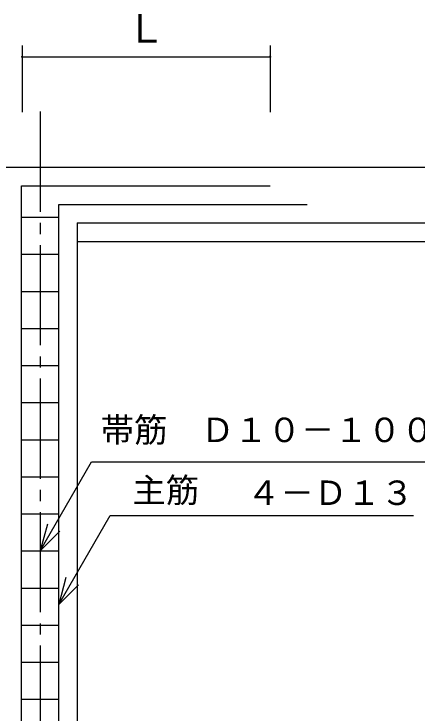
# Model space of a CAD drawing. Units: millimetres, scale not verified. Extents: x -8910 to 8910, y -6308 to 6308.
# Drawn here: x 162 to 1249, y 1007 to 2892 of the extents above; entities that cross this region are included whole.
import ezdxf
from ezdxf.enums import TextEntityAlignment as Align

# ---------------------------------------------------------------- set-up
doc = ezdxf.new("R2010")
doc.units = ezdxf.units.MM
doc.header["$LTSCALE"] = 30
doc.linetypes.add('CHAIN2', pattern=[12, 9, -1, 1, -1])
doc.layers.add('0-3_製作', color=5, linetype='Continuous', lineweight=25)
doc.layers.add('1-3_00クル-フ-0躯体', color=5, linetype='Continuous', lineweight=25)
doc.styles.add('ＭＳ ゴシック', font='')
doc.styles.get('ＭＳ ゴシック').set_extended_font_data('MS Gothic')

msp = doc.modelspace()

# ---------------------------------------------------------------- linework, layer by layer
at = {"layer": '0-3_製作', "color": 2, "linetype": 'CHAIN2'}
msp.add_line((232.66, 2628.53), (232.66, -177.46), dxfattribs=at)
at = {"layer": '0-3_製作', "color": 2}
for p, q in [((-228.83, 2478.53), (2972.74, 2478.53)), ((332.66, 2328.53), (2532.66, 2328.53)), ((332.66, 2328.53), (332.66, 288.56)), ((352.66, 2328.53), (352.66, 2327.76)), ((332.66, 2278.53), (2532.66, 2278.53)), ((232.66, 1443.8), (371.23, 1683.8)), ((371.23, 1683.8), (1422.9, 1683.8)), ((282.66, 1299.76), (421.23, 1539.76)), ((421.23, 1539.76), (1239.47, 1539.76)), ((252.07, 1516.25), (232.66, 1443.8)), ((232.66, 1443.8), (285.7, 1496.84)), ((302.08, 1372.2), (282.66, 1299.76)), ((282.66, 1299.76), (335.7, 1352.79))]:
    msp.add_line(p, q, dxfattribs=at)
at = {"layer": '0-3_製作', "color": 3}
for p, q in [((182.66, 138.55), (182.66, 2428.53)), ((182.66, 2428.53), (852.66, 2428.53)), ((182.66, 2343.8), (282.66, 2343.8)), ((182.66, 2243.8), (282.66, 2243.8)), ((182.66, 2143.8), (282.66, 2143.8)), ((182.66, 2043.8), (282.66, 2043.8)), ((182.66, 1943.8), (282.66, 1943.8)), ((182.66, 1843.8), (282.66, 1843.8)), ((182.66, 1743.8), (282.66, 1743.8)), ((182.66, 1643.8), (282.66, 1643.8)), ((182.66, 1543.8), (282.66, 1543.8)), ((182.66, 1443.8), (282.66, 1443.8)), ((182.66, 1343.8), (282.66, 1343.8)), ((182.66, 1243.8), (282.66, 1243.8)), ((182.66, 1143.8), (282.66, 1143.8)), ((182.66, 1043.8), (282.66, 1043.8))]:
    msp.add_line(p, q, dxfattribs=at)
msp.add_lwpolyline([(282.66, 188.56), (282.66, 2378.53), (952.66, 2378.53)], dxfattribs=at)
at = {"layer": '1-3_00クル-フ-0躯体', "color": 2}
for p, q in [((184.16, 2806.67), (184.16, 2627.01)), ((852.66, 2806.67), (852.66, 2627.01)), ((184.16, 2776.67), (852.66, 2776.67))]:
    msp.add_line(p, q, dxfattribs=at)
at = {"layer": '1-3_00クル-フ-0躯体'}
for points in [[(181.16, 2776.67), (181.17, 2776.85), (184.16, 2776.67)], [(184.16, 2773.67), (181.16, 2776.67), (184.16, 2776.67)], [(184.16, 2773.67), (181.19, 2776.29), (181.16, 2776.67)], [(184.16, 2776.67), (181.17, 2776.85), (181.22, 2777.23)], [(184.16, 2773.67), (181.26, 2775.92), (181.19, 2776.29)], [(184.16, 2776.67), (181.22, 2777.23), (181.31, 2777.59)], [(184.16, 2773.67), (181.37, 2775.56), (181.26, 2775.92)], [(184.16, 2776.67), (181.31, 2777.59), (181.45, 2777.94)], [(184.16, 2773.67), (181.53, 2775.22), (181.37, 2775.56)], [(184.16, 2776.67), (181.45, 2777.94), (181.63, 2778.27)], [(184.16, 2773.67), (181.73, 2774.9), (181.53, 2775.22)], [(184.16, 2776.67), (181.63, 2778.27), (181.85, 2778.58)], [(184.16, 2773.67), (181.98, 2774.61), (181.73, 2774.9)], [(184.16, 2776.67), (181.85, 2778.58), (182.11, 2778.85)], [(184.16, 2773.67), (182.25, 2774.35), (181.98, 2774.61)], [(184.16, 2776.67), (182.11, 2778.85), (182.4, 2779.09)], [(184.16, 2773.67), (182.55, 2774.13), (182.25, 2774.35)], [(184.16, 2776.67), (182.4, 2779.09), (182.72, 2779.3)], [(184.16, 2773.67), (182.88, 2773.95), (182.55, 2774.13)], [(184.16, 2776.67), (182.72, 2779.3), (183.06, 2779.46)], [(184.16, 2773.67), (183.23, 2773.81), (182.88, 2773.95)], [(184.16, 2776.67), (183.06, 2779.46), (183.42, 2779.57)], [(184.16, 2773.67), (183.6, 2773.72), (183.23, 2773.81)], [(184.16, 2776.67), (183.42, 2779.57), (183.79, 2779.64)], [(184.16, 2773.67), (183.97, 2773.67), (183.6, 2773.72)], [(184.16, 2776.67), (183.79, 2779.64), (184.16, 2779.67)], [(184.72, 2779.61), (184.16, 2779.67), (184.35, 2779.66)], [(184.72, 2779.61), (184.16, 2776.67), (184.16, 2779.67)], [(185.09, 2779.52), (184.16, 2776.67), (184.72, 2779.61)], [(185.44, 2779.38), (184.16, 2776.67), (185.09, 2779.52)], [(185.77, 2779.2), (184.16, 2776.67), (185.44, 2779.38)], [(186.07, 2778.98), (184.16, 2776.67), (185.77, 2779.2)], [(186.35, 2778.72), (184.16, 2776.67), (186.07, 2778.98)], [(186.59, 2778.43), (184.16, 2776.67), (186.35, 2778.72)], [(186.79, 2778.11), (184.16, 2776.67), (186.59, 2778.43)], [(186.95, 2777.77), (184.16, 2776.67), (186.79, 2778.11)], [(187.07, 2777.41), (184.16, 2776.67), (186.95, 2777.77)], [(187.14, 2777.04), (184.16, 2776.67), (187.07, 2777.41)], [(187.16, 2776.67), (184.16, 2776.67), (187.14, 2777.04)], [(187.16, 2776.48), (184.16, 2776.67), (187.16, 2776.67)], [(187.11, 2776.1), (184.16, 2776.67), (187.16, 2776.48)], [(187.11, 2776.1), (184.16, 2773.67), (184.16, 2776.67)], [(187.02, 2775.74), (184.16, 2773.67), (187.11, 2776.1)], [(186.88, 2775.39), (184.16, 2773.67), (187.02, 2775.74)], [(186.69, 2775.06), (184.16, 2773.67), (186.88, 2775.39)], [(186.47, 2774.75), (184.16, 2773.67), (186.69, 2775.06)], [(186.22, 2774.48), (184.16, 2773.67), (186.47, 2774.75)], [(185.93, 2774.24), (184.16, 2773.67), (186.22, 2774.48)], [(185.61, 2774.04), (184.16, 2773.67), (185.93, 2774.24)], [(185.27, 2773.88), (184.16, 2773.67), (185.61, 2774.04)], [(184.91, 2773.76), (184.16, 2773.67), (185.27, 2773.88)], [(184.54, 2773.69), (184.16, 2773.67), (184.91, 2773.76)], [(849.66, 2776.67), (849.72, 2777.23), (852.66, 2776.67)], [(849.66, 2776.67), (849.67, 2776.85), (849.72, 2777.23)], [(852.66, 2773.67), (849.66, 2776.67), (852.66, 2776.67)], [(852.66, 2773.67), (849.69, 2776.29), (849.66, 2776.67)], [(852.66, 2773.67), (849.76, 2775.92), (849.69, 2776.29)], [(852.66, 2776.67), (849.72, 2777.23), (849.81, 2777.59)], [(852.66, 2773.67), (849.87, 2775.56), (849.76, 2775.92)], [(852.66, 2776.67), (849.81, 2777.59), (849.95, 2777.94)], [(852.66, 2773.67), (850.03, 2775.22), (849.87, 2775.56)], [(852.66, 2776.67), (849.95, 2777.94), (850.13, 2778.27)], [(852.66, 2773.67), (850.24, 2774.9), (850.03, 2775.22)], [(852.66, 2776.67), (850.13, 2778.27), (850.35, 2778.58)], [(852.66, 2773.67), (850.48, 2774.61), (850.24, 2774.9)], [(852.66, 2776.67), (850.35, 2778.58), (850.61, 2778.85)], [(852.66, 2773.67), (850.75, 2774.35), (850.48, 2774.61)], [(852.66, 2776.67), (850.61, 2778.85), (850.9, 2779.09)], [(852.66, 2773.67), (851.06, 2774.13), (850.75, 2774.35)], [(852.66, 2776.67), (850.9, 2779.09), (851.22, 2779.3)], [(852.47, 2773.67), (851.06, 2774.13), (852.66, 2773.67)], [(852.47, 2773.67), (851.39, 2773.95), (851.06, 2774.13)], [(852.66, 2776.67), (851.22, 2779.3), (851.56, 2779.46)], [(852.1, 2773.72), (851.39, 2773.95), (852.47, 2773.67)], [(852.1, 2773.72), (851.74, 2773.81), (851.39, 2773.95)], [(852.66, 2776.67), (851.56, 2779.46), (851.92, 2779.57)], [(852.66, 2776.67), (851.92, 2779.57), (852.29, 2779.64)], [(852.66, 2776.67), (852.29, 2779.64), (852.66, 2779.67)], [(854.27, 2779.2), (852.66, 2779.67), (852.85, 2779.66)], [(854.58, 2778.98), (852.66, 2779.67), (854.27, 2779.2)], [(854.58, 2778.98), (852.66, 2776.67), (852.66, 2779.67)], [(854.85, 2778.72), (852.66, 2776.67), (854.58, 2778.98)], [(855.09, 2778.43), (852.66, 2776.67), (854.85, 2778.72)], [(855.29, 2778.11), (852.66, 2776.67), (855.09, 2778.43)], [(855.45, 2777.77), (852.66, 2776.67), (855.29, 2778.11)], [(855.57, 2777.41), (852.66, 2776.67), (855.45, 2777.77)], [(855.64, 2777.04), (852.66, 2776.67), (855.57, 2777.41)], [(855.66, 2776.67), (852.66, 2776.67), (855.64, 2777.04)], [(855.66, 2776.48), (852.66, 2776.67), (855.66, 2776.67)], [(855.61, 2776.1), (852.66, 2776.67), (855.66, 2776.48)], [(855.52, 2775.74), (852.66, 2776.67), (855.61, 2776.1)], [(855.52, 2775.74), (852.66, 2773.67), (852.66, 2776.67)], [(855.38, 2775.39), (852.66, 2773.67), (855.52, 2775.74)], [(855.2, 2775.06), (852.66, 2773.67), (855.38, 2775.39)], [(854.97, 2774.75), (852.66, 2773.67), (855.2, 2775.06)], [(854.72, 2774.48), (852.66, 2773.67), (854.97, 2774.75)], [(854.43, 2774.24), (852.66, 2773.67), (854.72, 2774.48)], [(854.11, 2774.04), (852.66, 2773.67), (854.43, 2774.24)], [(853.77, 2773.88), (852.66, 2773.67), (854.11, 2774.04)], [(853.41, 2773.76), (852.66, 2773.67), (853.77, 2773.88)], [(853.04, 2773.69), (852.66, 2773.67), (853.41, 2773.76)], [(853.94, 2779.38), (852.85, 2779.66), (853.22, 2779.61)], [(854.27, 2779.2), (852.85, 2779.66), (853.94, 2779.38)], [(853.94, 2779.38), (853.22, 2779.61), (853.59, 2779.52)]]:
    msp.add_solid(points, dxfattribs=at)

# ---------------------------------------------------------------- texts
at = {"layer": '0-3_製作', "color": 4, "style": 'ＭＳ ゴシック'}
for s, p in [('帯筋\u3000Ｄ１０－１００＠', (395.83, 1717.55)), ('主筋', (481.23, 1554.76)), ('４－Ｄ１３', (790.24, 1547.92))]:
    msp.add_text(s, height=65.98, dxfattribs=at).set_placement(p, align=Align.BOTTOM_LEFT)
at = {"layer": '1-3_00クル-フ-0躯体', "color": 4, "style": 'ＭＳ ゴシック'}
msp.add_text('Ｌ', height=76.98, dxfattribs=at).set_placement((465, 2791.67), align=Align.BOTTOM_LEFT)

doc.saveas('drawing.dxf')
